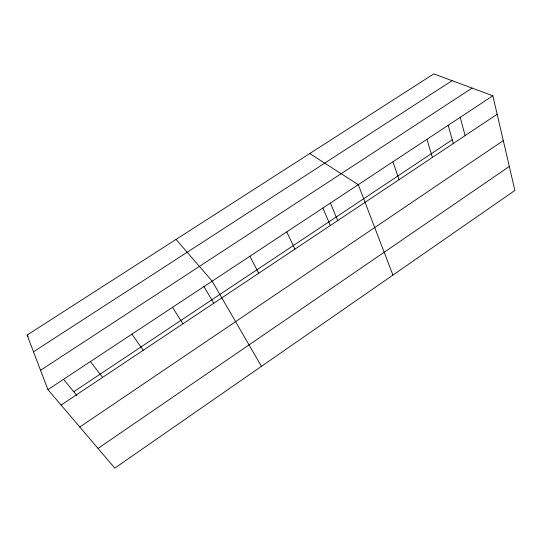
<?xml version="1.0" encoding="UTF-8"?>
<svg xmlns="http://www.w3.org/2000/svg" width="542" height="542" viewBox="0 0 542 542"><rect width="100%" height="100%" fill="white"/><g stroke="black" fill="none" stroke-linecap="round" stroke-linejoin="round"><path stroke-width="0.81" d="M98.021 448.417L509.317 166.475M79.782 427.015L503.294 140.602M61.09 405.07L497.149 114.24M73.739 391.731L452.252 139.782M47.933 389.623L492.854 95.778L514.9 190.432L114.796 468.112L47.933 389.623L27.1 335.058L433.796 73.888L492.854 95.778M40.548 370.294L472.096 88.082M33.489 351.792L452.062 80.656M309.726 153.562L358.282 184.659L392.923 275.085M176.069 239.395L212.173 281.156L261.434 366.345M27.1 335.058L28.157 336.345M63.61 379.427L76.889 395.565M90.399 361.582L102.628 377.368M131.902 334.163L143.244 350.281M172.485 307.361L182.972 323.784M203.751 286.278L213.86 303.391M249.862 256.264L258.758 273.236M286.759 231.895L294.923 249.117M322.89 208.026L330.342 225.492M330.39 203.047L337.829 220.872M392.95 161.76L399.068 179.653M426.92 139.321L432.408 157.417M448.187 125.256L453.376 143.799M460.212 117.336L465.097 135.615"/></g></svg>
